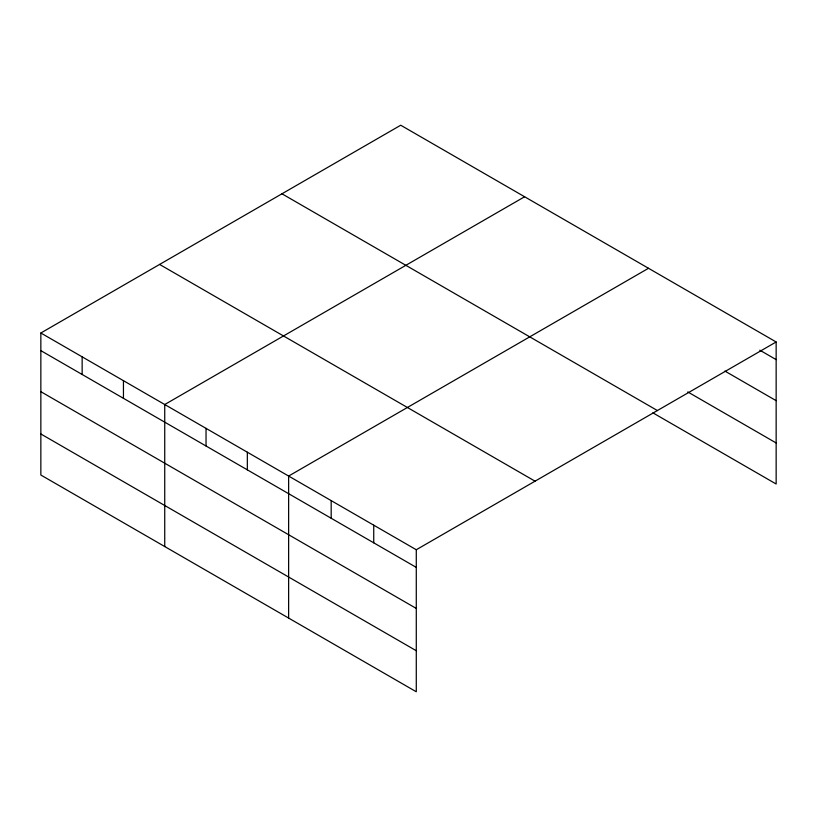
<?xml version="1.0" encoding="UTF-8"?>
<svg xmlns="http://www.w3.org/2000/svg" width="817" height="817" viewBox="0 0 817 817"><rect width="100%" height="100%" fill="white"/><g stroke="black" fill="none" stroke-linecap="round" stroke-linejoin="round"><path stroke-width="1.23" d="M40.85 332.999L416.282 549.749L416.282 691.774L40.85 475.024L40.85 332.999L400.718 125.226L776.15 341.976L776.15 484.001L652.865 412.83M524.606 196.754L164.738 404.527L164.738 546.553M648.504 268.282L288.636 476.056L288.636 618.081M416.282 549.749L776.15 341.976M759.79 350.166L776.15 359.623M724.873 371.061L776.15 400.667M687.781 391.935L776.15 442.957M281.957 193.792L657.389 410.543M159.611 264.432L535.043 481.182M40.85 350.636L416.282 567.386M40.85 391.68L416.282 608.43M40.85 433.97L416.282 650.73M373.737 525.178L373.737 542.825M331.181 500.617L331.181 518.254M247.337 452.209L247.337 469.846M206.037 428.363L206.037 446M123.449 380.681L123.449 398.318M82.149 356.835L82.149 374.472"/></g></svg>
